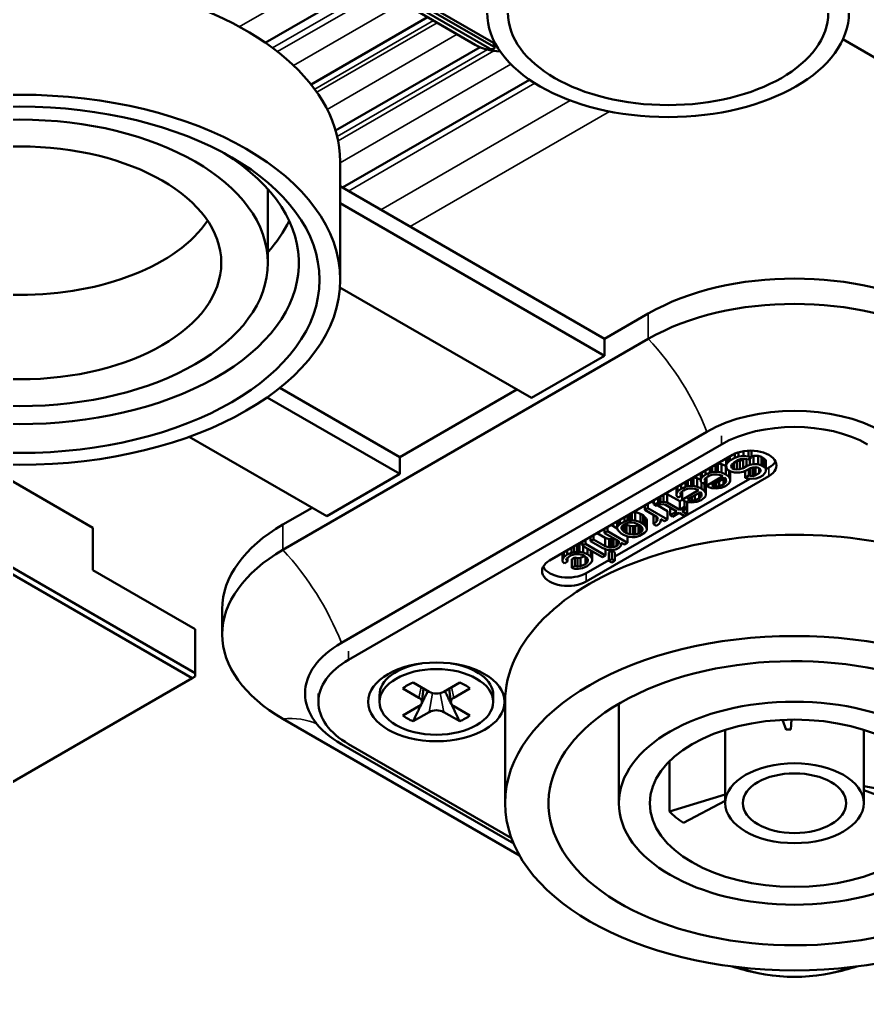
# Model space of a CAD drawing. Header units: millimetres. Extents: x 0 to 3000, y 0 to 3000.
# Drawn here: x 499.45 to 540.47, y 558.52 to 605.44 of the extents above; entities that cross this region are included whole.
import ezdxf

# ---------------------------------------------------------------- set-up
doc = ezdxf.new("R2010")
doc.units = ezdxf.units.MM
doc.layers.add('Visible (ANSI)', color=7, linetype='Continuous', lineweight=50)
doc.layers.add('Visible Narrow (ANSI)', color=7, linetype='Continuous', lineweight=35)

msp = doc.modelspace()

# ---------------------------------------------------------------- linework, layer by layer
at = {"layer": 'Visible (ANSI)'}
for p, q in [((517.637, 607.9483), (511.3408, 604.3132)), ((522.1883, 604.027), (518.179, 606.3418)), ((518.3699, 606.6153), (522.3792, 604.3005)), ((518.3699, 606.452), (522.3792, 604.1372)), ((518.2228, 606.1042), (521.4943, 604.2154)), ((519.191, 605.5452), (513.5543, 602.2908)), ((549.2068, 598.7483), (539.2813, 604.4788)), ((521.7335, 604.0975), (514.7434, 600.0617)), ((522.429, 604.0678), (522.429, 604.2311)), ((524.1176, 602.5241), (515.0783, 597.3052)), ((514.9618, 592.8492), (514.9618, 598.5646)), ((511.4618, 597.2364), (511.4618, 593.6656)), ((527.7461, 589.9914), (514.9618, 597.3724)), ((527.7461, 589.1749), (514.9618, 596.5559)), ((514.9487, 592.481), (524.2106, 587.1337)), ((529.8674, 591.2162), (527.7461, 589.9914)), ((512.1898, 579.7852), (529.8674, 589.9914)), ((527.7461, 589.1749), (527.7461, 589.9914)), ((527.7461, 589.1749), (524.2106, 587.1337)), ((517.8466, 584.2759), (512.0463, 587.6248)), ((523.5035, 587.5419), (517.8466, 584.2759)), ((517.8466, 583.4594), (511.4312, 587.1634)), ((507.6641, 585.2559), (514.3111, 581.4182)), ((532.6959, 585.5007), (515.0182, 575.2945)), ((533.403, 584.8883), (515.3717, 574.478)), ((534.705, 584.3067), (534.705, 584.5865)), ((534.8548, 584.2542), (534.8548, 584.5891)), ((517.8466, 583.4594), (517.8466, 584.2759)), ((525.0945, 579.2749), (533.9333, 584.378)), ((533.6406, 583.9006), (533.6406, 584.209)), ((533.6982, 584.0034), (533.6982, 584.2423)), ((533.6982, 584.0034), (533.8155, 584.1058)), ((533.8155, 584.1058), (533.8155, 584.31)), ((533.8155, 584.1058), (534.0512, 584.2419)), ((534.2317, 584.1377), (533.996, 584.0016)), ((534.0512, 584.2419), (534.0512, 584.438)), ((534.0512, 584.2419), (534.2286, 584.3096)), ((534.2994, 584.0986), (534.1508, 584.0823)), ((534.2286, 584.3096), (534.2286, 584.5044)), ((534.2286, 584.3096), (534.4661, 584.3425)), ((534.3796, 584.1884), (534.2317, 584.1377)), ((534.4473, 584.1493), (534.2994, 584.0986)), ((534.2994, 583.6903), (534.2994, 584.0986)), ((534.5583, 584.1873), (534.3796, 584.1884)), ((534.4473, 584.1493), (534.5136, 584.1875)), ((534.4473, 583.741), (534.4473, 584.1493)), ((534.4661, 584.3425), (534.4661, 584.5603)), ((534.4661, 584.3425), (534.705, 584.3067)), ((534.678, 584.1522), (534.5583, 584.1873)), ((534.6241, 583.8431), (534.6241, 584.168)), ((534.8548, 584.2542), (534.678, 584.1522)), ((534.705, 584.3067), (534.8548, 584.2542)), ((534.7721, 583.8937), (534.7721, 584.2064)), ((534.9501, 584.3353), (534.8548, 584.3175)), ((535.1883, 584.3338), (534.9501, 584.3353)), ((534.9501, 583.927), (534.9501, 584.3353)), ((535.3381, 584.2814), (535.1883, 584.3338)), ((535.1883, 583.9256), (535.1883, 584.3338)), ((535.3381, 584.2814), (535.4585, 584.2119)), ((535.3381, 583.8731), (535.3381, 584.2814)), ((535.5494, 584.1254), (535.4585, 584.2119)), ((535.4585, 583.8036), (535.4585, 584.2119)), ((535.5519, 583.9878), (535.5494, 584.1254)), ((535.5494, 583.7171), (535.5494, 584.1254)), ((532.6369, 583.4254), (532.6369, 583.6295)), ((532.8438, 583.5101), (532.8438, 583.749)), ((532.9623, 583.5438), (532.9623, 583.8174)), ((533.1109, 583.5601), (533.1109, 583.9032)), ((533.23, 583.9676), (533.2225, 583.9676)), ((533.4092, 583.9321), (533.23, 583.9676)), ((533.23, 583.5593), (533.23, 583.9676)), ((533.6192, 583.8449), (533.4092, 583.9321)), ((533.4092, 583.5239), (533.4092, 583.9321)), ((533.6419, 583.8267), (533.6192, 583.8449)), ((533.6192, 583.4366), (533.6192, 583.8449)), ((533.6406, 583.9006), (533.6982, 584.0034)), ((533.6431, 583.7631), (533.6406, 583.9006)), ((533.7045, 583.6596), (533.6431, 583.7631)), ((533.8549, 583.5727), (533.7045, 583.6596)), ((533.9082, 583.9162), (533.88, 583.8304)), ((533.88, 583.8304), (533.9114, 583.7443)), ((533.996, 584.0016), (533.9082, 583.9162)), ((533.9114, 583.7443), (533.9114, 583.9192)), ((533.9114, 583.7443), (534.0016, 583.6922)), ((534.0016, 583.6922), (534.0016, 584.0049)), ((534.0016, 583.6922), (534.1508, 583.6741)), ((534.1508, 584.0823), (534.1384, 584.0838)), ((534.1508, 583.6741), (534.1508, 584.0823)), ((534.1508, 583.6741), (534.2994, 583.6903)), ((534.2994, 583.6903), (534.4473, 583.741)), ((534.4473, 583.741), (534.6241, 583.8431)), ((534.6279, 583.6368), (534.4505, 583.5691)), ((534.6241, 583.8431), (534.7721, 583.8937)), ((534.8046, 583.7388), (534.6279, 583.6368)), ((534.7219, 583.3784), (534.7219, 583.6911)), ((534.7721, 583.8937), (534.9501, 583.927)), ((534.9231, 583.7725), (534.8046, 583.7388)), ((534.8115, 583.3606), (534.8115, 583.7408)), ((534.9306, 583.7682), (534.9083, 583.7683)), ((535.0717, 583.7888), (534.9231, 583.7725)), ((534.9603, 583.7766), (534.9306, 583.7682)), ((534.9306, 583.3599), (534.9306, 583.7682)), ((534.9501, 583.927), (535.1883, 583.9256)), ((535.0491, 583.3936), (535.0491, 583.7863)), ((535.1914, 583.7537), (535.0717, 583.7888)), ((535.1883, 583.9256), (535.3381, 583.8731)), ((535.2516, 583.7189), (535.1914, 583.7537)), ((535.2259, 583.4956), (535.2259, 583.7338)), ((535.3124, 583.6498), (535.2516, 583.7189)), ((535.2842, 583.564), (535.2842, 583.6819)), ((535.2842, 583.564), (535.3124, 583.6498)), ((535.3381, 583.8731), (535.4585, 583.8036)), ((535.4585, 583.8036), (535.5494, 583.7171)), ((535.5494, 583.7171), (535.5519, 583.5796)), ((535.5519, 583.5796), (535.5519, 583.9878)), ((535.7011, 583.7656), (535.5519, 583.6795)), ((502.9974, 580.8467), (498.3305, 583.5411)), ((517.8466, 583.4594), (514.3111, 581.4182)), ((535.7011, 583.3574), (526.8622, 578.2543)), ((534.7758, 583.2314), (528.247, 579.462)), ((531.9323, 582.8796), (531.9323, 583.2227)), ((532.0514, 583.2872), (532.044, 583.2872)), ((532.2307, 583.2517), (532.0514, 583.2872)), ((532.0514, 582.8789), (532.0514, 583.2872)), ((532.4032, 583.1801), (532.2307, 583.2517)), ((532.2307, 582.8435), (532.2307, 583.2517)), ((532.4031, 583.1862), (532.4031, 583.4945)), ((532.4031, 583.1862), (532.4608, 583.289)), ((532.405, 583.083), (532.4031, 583.1862)), ((532.4608, 583.289), (532.4608, 583.5278)), ((532.4608, 583.289), (532.6369, 583.4254)), ((532.6106, 583.2365), (532.5824, 583.1507)), ((532.7868, 583.3729), (532.6106, 583.2365)), ((532.6369, 583.4254), (532.8438, 583.5101)), ((532.6432, 583.0816), (532.6432, 583.2617)), ((532.6764, 582.8923), (533.4719, 583.3516)), ((532.6764, 582.8923), (532.6764, 583.2875)), ((532.7427, 583.3388), (532.8237, 583.3856)), ((532.9347, 583.4236), (532.7868, 583.3729)), ((532.8438, 583.5101), (532.9623, 583.5438)), ((533.0237, 583.4403), (532.9347, 583.4236)), ((533.5628, 583.2651), (532.9441, 582.9079)), ((532.9623, 583.5438), (533.1109, 583.5601)), ((533.2024, 583.4392), (533.0237, 583.4403)), ((533.1109, 583.5601), (533.23, 583.5593)), ((533.292, 583.4214), (533.2024, 583.4392)), ((533.23, 583.5593), (533.4092, 583.5239)), ((533.4117, 583.3863), (533.292, 583.4214)), ((533.4092, 583.5239), (533.6192, 583.4366)), ((533.4719, 583.3516), (533.4117, 583.3863)), ((533.5089, 582.956), (533.5089, 583.234)), ((533.5929, 583.2477), (533.5628, 583.2651)), ((533.6236, 583.196), (533.5929, 583.2477)), ((533.5967, 583.0414), (533.5967, 583.2414)), ((533.6192, 583.4366), (533.7703, 583.3154)), ((533.6255, 583.0928), (533.6236, 583.196)), ((533.7703, 583.3154), (533.7703, 583.6216)), ((533.7703, 583.3154), (533.8318, 583.2119)), ((533.8318, 583.2119), (533.8318, 583.5861)), ((533.8318, 583.2119), (533.833, 583.1431)), ((533.833, 583.5514), (533.8324, 583.5858)), ((533.833, 583.1431), (533.833, 583.5514)), ((534.0342, 583.5373), (533.8549, 583.5727)), ((534.2724, 583.5358), (534.0342, 583.5373)), ((534.4505, 583.5691), (534.2724, 583.5358)), ((534.5451, 583.2763), (534.5451, 583.6052)), ((534.5451, 583.2763), (534.7219, 583.3784)), ((534.6649, 583.2412), (534.5451, 583.2763)), ((534.8736, 583.2227), (534.6649, 583.2412)), ((534.7219, 583.3784), (534.8115, 583.3606)), ((534.8115, 583.3606), (534.9306, 583.3599)), ((535.0817, 583.2387), (534.8736, 583.2227)), ((534.9306, 583.3599), (535.0491, 583.3936)), ((535.0491, 583.3936), (535.2259, 583.4956)), ((535.2591, 583.3063), (535.0817, 583.2387)), ((535.2259, 583.4956), (535.2842, 583.564)), ((535.4064, 583.3914), (535.2591, 583.3063)), ((535.4942, 583.4768), (535.4064, 583.3914)), ((535.5519, 583.5796), (535.4942, 583.4768)), ((531.2246, 582.5058), (531.2246, 582.8141)), ((531.2823, 582.6086), (531.2823, 582.8474)), ((531.2823, 582.6086), (531.4584, 582.745)), ((531.6083, 582.6925), (531.4321, 582.5561)), ((531.4584, 582.745), (531.4584, 582.9491)), ((531.4584, 582.745), (531.6653, 582.8297)), ((531.5642, 582.6584), (531.6452, 582.7052)), ((531.7562, 582.7432), (531.6083, 582.6925)), ((531.6653, 582.8297), (531.6653, 583.0686)), ((531.6653, 582.8297), (531.7838, 582.8634)), ((531.8452, 582.7598), (531.7562, 582.7432)), ((531.7838, 582.8634), (531.7838, 583.137)), ((531.7838, 582.8634), (531.9323, 582.8796)), ((532.0239, 582.7588), (531.8452, 582.7598)), ((531.9323, 582.8796), (532.0514, 582.8789)), ((532.1135, 582.741), (532.0239, 582.7588)), ((532.0514, 582.8789), (532.2307, 582.8435)), ((532.2332, 582.7059), (532.1135, 582.741)), ((532.2307, 582.8435), (532.4407, 582.7562)), ((532.2934, 582.6712), (532.2332, 582.7059)), ((532.4959, 582.9965), (532.405, 583.083)), ((532.4407, 582.7562), (532.4407, 583.049)), ((532.4407, 582.7562), (532.5918, 582.635)), ((532.6432, 583.0816), (532.4959, 582.9965)), ((532.5824, 583.1507), (532.6432, 583.0816)), ((532.5918, 583.0432), (532.5855, 583.0483)), ((532.6532, 582.9397), (532.5918, 583.0432)), ((532.5918, 582.635), (532.5918, 583.0432)), ((532.6545, 582.871), (532.6532, 582.9397)), ((532.6532, 582.5315), (532.6532, 582.9397)), ((532.6545, 582.4627), (532.6545, 582.871)), ((532.7968, 582.8228), (532.6764, 582.8923)), ((532.9466, 582.7703), (532.7968, 582.8228)), ((532.9441, 582.9079), (533.0043, 582.8731)), ((533.1554, 582.7519), (532.9466, 582.7703)), ((533.0043, 582.8731), (533.0043, 582.9426)), ((533.0043, 582.8731), (533.1535, 582.855)), ((533.1535, 582.855), (533.1535, 583.0288)), ((533.1535, 582.855), (533.302, 582.8713)), ((533.3929, 582.7848), (533.1554, 582.7519)), ((533.302, 582.8713), (533.302, 583.1145)), ((533.302, 582.8713), (533.5089, 582.956)), ((533.5998, 582.8695), (533.3929, 582.7848)), ((533.5089, 582.956), (533.5967, 583.0414)), ((533.5967, 583.0414), (533.6255, 583.0928)), ((533.7465, 582.9889), (533.5998, 582.8695)), ((533.8048, 583.0573), (533.7465, 582.9889)), ((533.833, 583.1431), (533.8048, 583.0573)), ((530.3395, 582.0642), (530.3395, 582.3031)), ((530.4579, 582.0979), (530.4579, 582.3715)), ((530.6065, 582.1142), (530.6065, 582.4573)), ((530.7858, 582.487), (530.6906, 582.5058)), ((530.7858, 582.487), (531.3876, 582.1395)), ((530.7858, 582.0787), (530.7858, 582.487)), ((531.2246, 582.5058), (531.2823, 582.6086)), ((531.2265, 582.4026), (531.2246, 582.5058)), ((531.3174, 582.3161), (531.2265, 582.4026)), ((531.4647, 582.4012), (531.3174, 582.3161)), ((531.4321, 582.5561), (531.4039, 582.4703)), ((531.4039, 582.4703), (531.4647, 582.4012)), ((531.4647, 582.4012), (531.4647, 582.5813)), ((531.4979, 582.2119), (532.2934, 582.6712)), ((531.4979, 582.2119), (531.4979, 582.6071)), ((532.3843, 582.5847), (531.7656, 582.2275)), ((531.7656, 582.2275), (531.8258, 582.1927)), ((531.8258, 582.1927), (531.8258, 582.2622)), ((531.975, 582.1746), (531.975, 582.3483)), ((532.1235, 582.1909), (532.1235, 582.4341)), ((532.1235, 582.1909), (532.3304, 582.2756)), ((532.3304, 582.2756), (532.3304, 582.5536)), ((532.3304, 582.2756), (532.4182, 582.361)), ((532.4144, 582.5673), (532.3843, 582.5847)), ((532.4451, 582.5155), (532.4144, 582.5673)), ((532.4182, 582.361), (532.4182, 582.561)), ((532.4182, 582.361), (532.447, 582.4124)), ((532.568, 582.3085), (532.4213, 582.1891)), ((532.447, 582.4124), (532.4451, 582.5155)), ((532.6263, 582.3769), (532.568, 582.3085)), ((532.5918, 582.635), (532.6532, 582.5315)), ((532.6545, 582.4627), (532.6263, 582.3769)), ((532.6532, 582.5315), (532.6545, 582.4627)), ((513.604, 581.8264), (512.1898, 581.01)), ((529.6907, 581.7244), (529.6907, 581.9285)), ((529.6907, 581.7244), (529.838, 581.8094)), ((529.838, 581.8094), (529.838, 582.0136)), ((529.838, 581.8094), (530.8008, 581.2535)), ((530.0148, 582.1156), (530.1326, 582.0476)), ((530.1326, 581.9795), (530.1326, 582.1837)), ((530.1326, 581.9795), (530.3395, 582.0642)), ((530.253, 581.9101), (530.1326, 581.9795)), ((530.4304, 581.9777), (530.253, 581.9101)), ((530.3239, 581.9371), (530.8008, 581.6618)), ((530.3395, 582.0642), (530.4579, 582.0979)), ((530.5789, 581.994), (530.4304, 581.9777)), ((530.4579, 582.0979), (530.6065, 582.1142)), ((530.6987, 581.9589), (530.5789, 581.994)), ((530.6065, 582.1142), (530.7858, 582.0787)), ((531.2403, 581.6462), (530.6987, 581.9589)), ((530.7858, 582.0787), (531.3876, 581.7313)), ((530.9162, 581.4591), (530.9162, 581.8333)), ((531.3876, 582.1395), (531.5054, 582.2076)), ((531.3876, 581.7313), (531.3876, 582.1395)), ((531.3876, 581.7313), (531.6233, 581.8673)), ((531.6183, 582.1424), (531.4979, 582.2119)), ((531.7437, 581.7979), (531.508, 581.6618)), ((531.7681, 582.0899), (531.6183, 582.1424)), ((531.6233, 581.8673), (531.6233, 582.1407)), ((531.6233, 581.8673), (531.7437, 581.7979)), ((531.7437, 581.7979), (531.7437, 582.0985)), ((531.7437, 581.9339), (531.7487, 581.931)), ((531.7487, 581.5228), (531.7487, 581.931)), ((531.9768, 582.0715), (531.7681, 582.0899)), ((531.8258, 582.1927), (531.975, 582.1746)), ((531.975, 582.1746), (532.1235, 582.1909)), ((532.2144, 582.1044), (531.9768, 582.0715)), ((532.4213, 582.1891), (532.2144, 582.1044)), ((528.7184, 581.163), (528.7184, 581.3672)), ((528.8663, 581.2137), (528.8663, 581.4526)), ((528.9553, 581.2304), (528.9553, 581.504)), ((529.0745, 581.2296), (529.0745, 581.5727)), ((529.2236, 581.6198), (529.1677, 581.6266)), ((529.4932, 581.5322), (529.2236, 581.6198)), ((529.2236, 581.2115), (529.2236, 581.6198)), ((529.4932, 581.5322), (529.6136, 581.4627)), ((529.4932, 581.124), (529.4932, 581.5322)), ((529.7045, 581.3762), (529.6136, 581.4627)), ((529.6136, 581.0545), (529.6136, 581.4627)), ((530.2925, 581.3769), (529.6907, 581.7244)), ((529.7653, 581.3071), (529.7045, 581.3762)), ((529.7045, 580.968), (529.7045, 581.3762)), ((529.7966, 581.221), (529.7653, 581.3071)), ((529.7653, 580.8988), (529.7653, 581.3071)), ((530.1445, 581.4624), (530.1201, 581.4424)), ((530.1201, 581.0342), (530.1201, 581.4424)), ((530.2668, 581.1536), (530.2668, 581.3918)), ((530.3244, 581.2564), (530.2925, 581.3769)), ((530.8008, 581.2535), (530.8008, 581.6618)), ((530.9162, 581.4591), (531.2403, 581.6462)), ((531.0365, 581.3896), (530.9162, 581.4591)), ((531.3606, 581.5767), (531.0365, 581.3896)), ((531.6014, 581.4377), (531.3606, 581.5767)), ((531.508, 581.6618), (531.7487, 581.5228)), ((531.7487, 581.5228), (531.6014, 581.4377)), ((502.9974, 578.8054), (502.9974, 580.8467)), ((527.8934, 580.6868), (527.8934, 580.8909)), ((528.0702, 580.9929), (528.3673, 580.8214)), ((528.3661, 580.8902), (528.3661, 581.1638)), ((528.3661, 580.8902), (528.3949, 580.9415)), ((528.3673, 580.8214), (528.3661, 580.8902)), ((528.3987, 580.7353), (528.3673, 580.8214)), ((528.3949, 580.9415), (528.3949, 581.1804)), ((528.3949, 580.9415), (528.4827, 581.027)), ((528.4827, 581.027), (528.4827, 581.2311)), ((528.4827, 581.027), (528.7184, 581.163)), ((528.662, 580.9915), (528.5742, 580.9061)), ((528.5742, 580.9061), (528.5755, 580.8373)), ((528.5755, 580.8373), (528.5755, 580.9073)), ((528.5755, 580.8373), (528.6068, 580.7512)), ((528.6068, 580.7512), (528.6068, 580.9378)), ((528.7798, 581.0595), (528.662, 580.9915)), ((528.6977, 580.6647), (528.6977, 581.0121)), ((528.7184, 581.163), (528.8663, 581.2137)), ((528.7504, 581.0425), (528.8181, 581.0034)), ((528.9278, 581.1102), (528.7798, 581.0595)), ((528.9679, 580.951), (528.8181, 581.0034)), ((528.8181, 580.5952), (528.8181, 581.0034)), ((528.8663, 581.2137), (528.9553, 581.2304)), ((529.0469, 581.1095), (528.9278, 581.1102)), ((528.9553, 581.2304), (529.0745, 581.2296)), ((529.1171, 580.9329), (528.9679, 580.951)), ((528.9679, 580.5427), (528.9679, 580.951)), ((529.1961, 581.0914), (529.0469, 581.1095)), ((529.0745, 581.2296), (529.2236, 581.2115)), ((529.2362, 580.9321), (529.1171, 580.9329)), ((529.1171, 580.5246), (529.1171, 580.9329)), ((529.3459, 581.0389), (529.1961, 581.0914)), ((529.2236, 581.2115), (529.4932, 581.124)), ((529.3841, 580.9828), (529.2362, 580.9321)), ((529.2362, 580.5239), (529.2362, 580.9321)), ((529.4662, 580.9694), (529.3459, 581.0389)), ((529.3841, 580.9828), (529.4136, 580.9998)), ((529.3841, 580.5746), (529.3841, 580.9828)), ((529.5571, 580.8829), (529.4662, 580.9694)), ((529.4932, 581.124), (529.6136, 581.0545)), ((529.502, 580.6426), (529.502, 580.9354)), ((529.5885, 580.7968), (529.5571, 580.8829)), ((529.6136, 581.0545), (529.7045, 580.968)), ((529.7045, 580.968), (529.7653, 580.8988)), ((529.7653, 580.8988), (529.7966, 580.8127)), ((529.7979, 581.1522), (529.7966, 581.221)), ((529.7966, 580.8127), (529.7966, 581.221)), ((529.7979, 580.7439), (529.7979, 581.1522)), ((530.1201, 581.0342), (530.2668, 581.1536)), ((530.2705, 580.9473), (530.1201, 581.0342)), ((530.2668, 581.1536), (530.3244, 581.2564)), ((530.3877, 581.0498), (530.2705, 580.9473)), ((530.446, 581.1182), (530.3877, 581.0498)), ((530.4742, 581.2039), (530.446, 581.1182)), ((530.6535, 581.1685), (530.473, 581.2727)), ((530.473, 581.2727), (530.4742, 581.2039)), ((530.4742, 581.2039), (530.4742, 581.272)), ((530.8008, 581.2535), (530.6535, 581.1685)), ((527.0095, 580.3806), (527.0685, 580.3465)), ((527.0685, 580.2105), (527.0685, 580.4146)), ((527.2158, 580.2955), (527.2158, 580.4996)), ((527.3926, 580.6017), (527.7875, 580.3737)), ((527.7461, 580.6017), (527.7461, 580.8058)), ((527.7461, 580.6017), (527.8934, 580.6868)), ((528.4382, 580.2021), (527.7461, 580.6017)), ((527.9674, 580.3038), (527.7875, 580.3737)), ((527.7875, 579.9654), (527.7875, 580.3737)), ((527.8934, 580.6868), (528.8563, 580.1308)), ((528.5504, 580.5796), (528.3987, 580.7353)), ((528.6707, 580.5101), (528.5504, 580.5796)), ((528.6068, 580.7512), (528.6977, 580.6647)), ((528.8206, 580.4577), (528.6707, 580.5101)), ((528.6977, 580.6647), (528.8181, 580.5952)), ((528.8181, 580.5952), (528.9679, 580.5427)), ((528.9403, 580.4226), (528.8206, 580.4577)), ((528.8563, 580.1308), (528.8563, 580.4472)), ((529.0895, 580.4045), (528.9403, 580.4226)), ((528.9679, 580.5427), (529.1171, 580.5246)), ((529.2086, 580.4037), (529.0895, 580.4045)), ((529.1171, 580.5246), (529.2362, 580.5239)), ((529.2976, 580.4204), (529.2086, 580.4037)), ((529.2362, 580.5239), (529.3841, 580.5746)), ((529.4456, 580.4711), (529.2976, 580.4204)), ((529.3841, 580.5746), (529.502, 580.6426)), ((529.6813, 580.6071), (529.4456, 580.4711)), ((529.502, 580.6426), (529.5897, 580.728)), ((529.5897, 580.728), (529.5885, 580.7968)), ((529.769, 580.6925), (529.6813, 580.6071)), ((529.7979, 580.7439), (529.769, 580.6925)), ((529.7966, 580.8127), (529.7979, 580.7439)), ((526.1558, 579.6488), (526.1558, 579.8876)), ((526.2742, 579.6824), (526.2742, 579.956)), ((526.4228, 579.6987), (526.4228, 580.0418)), ((526.5419, 580.1062), (526.5345, 580.1063)), ((526.6855, 580.0778), (526.5419, 580.1062)), ((526.5419, 579.698), (526.5419, 580.1062)), ((526.6855, 579.9893), (526.6855, 580.1935)), ((526.6855, 579.9893), (526.8328, 580.0744)), ((527.6483, 579.4334), (526.6855, 579.9893)), ((526.7212, 579.6625), (526.7212, 579.9687)), ((526.8328, 580.0744), (526.8328, 580.2785)), ((526.8328, 580.0744), (527.7956, 579.5185)), ((527.0685, 580.2105), (527.2158, 580.2955)), ((527.6402, 579.8804), (527.0685, 580.2105)), ((527.2158, 580.2955), (527.7875, 579.9654)), ((527.8201, 579.8105), (527.6402, 579.8804)), ((527.7875, 579.9654), (527.9674, 579.8956)), ((528.0865, 580.3031), (527.9674, 580.3038)), ((527.9674, 579.8956), (527.9674, 580.3038)), ((527.9674, 579.8956), (528.0865, 579.8949)), ((528.1755, 580.3198), (528.0865, 580.3031)), ((528.0865, 579.8949), (528.0865, 580.3031)), ((528.0865, 579.8949), (528.1755, 579.9115)), ((528.2125, 580.3324), (528.1755, 580.3198)), ((528.1755, 579.9115), (528.1755, 580.3198)), ((528.1755, 579.9115), (528.3235, 579.9622)), ((528.3235, 579.9622), (528.3235, 580.2684)), ((528.3235, 579.9622), (528.4112, 580.0476)), ((528.4438, 579.8927), (528.326, 579.8247)), ((528.4112, 580.0476), (528.4112, 580.2177)), ((528.4112, 580.0476), (528.4394, 580.1334)), ((528.4394, 580.1334), (528.4382, 580.2021)), ((528.5316, 579.9781), (528.4438, 579.8927)), ((528.5598, 580.0639), (528.5316, 579.9781)), ((528.709, 580.0458), (528.5585, 580.1327)), ((528.5585, 580.1327), (528.5598, 580.0639)), ((528.5598, 580.0639), (528.5598, 580.1319)), ((528.8563, 580.1308), (528.709, 580.0458)), ((525.7151, 579.3248), (525.7151, 579.6332)), ((525.7151, 579.3248), (525.7727, 579.4276)), ((525.7727, 579.4276), (525.7727, 579.6665)), ((525.7727, 579.4276), (525.9489, 579.5641)), ((526.0987, 579.5116), (525.9226, 579.3751)), ((525.9489, 579.5641), (525.9489, 579.7682)), ((525.9489, 579.5641), (526.1558, 579.6488)), ((526.3357, 579.5789), (526.0987, 579.5116)), ((526.1558, 579.6488), (526.2742, 579.6824)), ((526.1689, 579.335), (526.3162, 579.42)), ((526.2742, 579.6824), (526.4228, 579.6987)), ((526.436, 579.3849), (526.3162, 579.42)), ((526.3162, 579.0118), (526.3162, 579.42)), ((526.5143, 579.5778), (526.3357, 579.5789)), ((526.4228, 579.6987), (526.5419, 579.698)), ((526.7237, 579.525), (526.5143, 579.5778)), ((526.5419, 579.698), (526.7212, 579.6625)), ((526.7871, 579.4884), (526.5845, 579.4012)), ((526.7212, 579.6625), (526.9312, 579.5753)), ((526.814, 579.4729), (526.7237, 579.525)), ((526.9049, 579.3864), (526.814, 579.4729)), ((526.8209, 579.0947), (526.8209, 579.4663)), ((526.9312, 579.5753), (526.9312, 579.8475)), ((526.9312, 579.5753), (527.0823, 579.454)), ((527.0823, 579.454), (527.0823, 579.7602)), ((527.0823, 579.454), (527.1437, 579.3505)), ((527.1437, 579.3505), (527.1437, 579.7248)), ((527.145, 579.69), (527.1443, 579.7244)), ((527.145, 579.2818), (527.145, 579.69)), ((527.7956, 579.5185), (527.6483, 579.4334)), ((527.7956, 579.5185), (527.7956, 579.82)), ((527.9398, 579.7754), (527.8201, 579.8105)), ((528.0589, 579.7747), (527.9398, 579.7754)), ((527.9492, 579.6679), (528.0965, 579.753)), ((527.9492, 579.2597), (527.9492, 579.6679)), ((528.2075, 579.791), (528.0589, 579.7747)), ((528.0965, 579.753), (528.247, 579.6661)), ((528.0965, 579.3447), (528.0965, 579.753)), ((528.326, 579.8247), (528.2075, 579.791)), ((528.247, 579.2579), (528.247, 579.6661)), ((498.1891, 579.132), (507.8057, 573.5798)), ((498.3305, 579.377), (507.9471, 573.8248)), ((525.7169, 579.2217), (525.7151, 579.3248)), ((525.8078, 579.1352), (525.7169, 579.2217)), ((525.9552, 579.2202), (525.8078, 579.1352)), ((525.9226, 579.3751), (525.8944, 579.2894)), ((525.8944, 579.2894), (525.9552, 579.2202)), ((525.9552, 579.2202), (525.9552, 579.4004)), ((526.1689, 578.9267), (526.1689, 579.335)), ((526.1689, 578.9267), (526.3162, 579.0118)), ((526.3162, 579.0118), (526.436, 578.9767)), ((526.5845, 579.4012), (526.436, 579.3849)), ((526.436, 578.9767), (526.436, 579.3849)), ((526.436, 578.9767), (526.5845, 578.993)), ((526.5845, 578.993), (526.5845, 579.4012)), ((526.5845, 578.993), (526.8209, 579.0947)), ((526.9118, 579.0082), (526.6754, 578.9065)), ((526.8209, 579.0947), (526.9086, 579.1801)), ((527.9492, 579.2901), (526.8622, 578.6625)), ((526.9356, 579.3346), (526.9049, 579.3864)), ((526.9086, 579.1801), (526.9086, 579.38)), ((526.9086, 579.1801), (526.9375, 579.2315)), ((527.0584, 579.1276), (526.9118, 579.0082)), ((526.9375, 579.2315), (526.9356, 579.3346)), ((527.1167, 579.196), (527.0584, 579.1276)), ((527.145, 579.2818), (527.1167, 579.196)), ((527.1437, 579.3505), (527.145, 579.2818)), ((527.9492, 579.2597), (528.0965, 579.3447)), ((528.0997, 579.1728), (527.9492, 579.2597)), ((528.0965, 579.3447), (528.247, 579.2579)), ((528.247, 579.2579), (528.0997, 579.1728)), ((507.9471, 575.9477), (502.9974, 578.8054)), ((526.3187, 578.8742), (526.1689, 578.9267)), ((526.4974, 578.8732), (526.3187, 578.8742)), ((526.6754, 578.9065), (526.4974, 578.8732)), ((509.2608, 575.7027), (509.2608, 576.9275)), ((507.9471, 573.8248), (507.9471, 575.9477)), ((507.9471, 573.6615), (507.9471, 573.8248)), ((518.0825, 574.1243), (517.6698, 573.886)), ((521.1463, 574.1243), (521.5589, 573.886)), ((507.8057, 573.5798), (374.3572, 496.5333)), ((507.8057, 573.5798), (507.9471, 573.6615)), ((519.2608, 572.9266), (518.486, 573.374)), ((520.7428, 573.374), (519.9679, 572.9266)), ((513.9073, 572.845), (513.9073, 572.4367)), ((518.7659, 572.6409), (517.991, 573.0882)), ((518.993, 573.0813), (518.9136, 572.4174)), ((520.2358, 573.0813), (520.3152, 572.4174)), ((521.2377, 573.0882), (520.4629, 572.6409)), ((516.8644, 572.7633), (516.8644, 572.4367)), ((522.3644, 572.7633), (522.3644, 572.4367)), ((522.9385, 572.4367), (522.9385, 567.5378)), ((518.7659, 572.2326), (517.991, 571.7853)), ((519.2608, 571.9468), (518.486, 571.4995)), ((520.7428, 571.4995), (519.9679, 571.9468)), ((521.2377, 571.7853), (520.4629, 572.2326)), ((528.4385, 572.3461), (528.4385, 567.5378)), ((523.6415, 565.0086), (512.1898, 571.6202)), ((536.5355, 571.0908), (536.3534, 571.5651)), ((536.7939, 571.5783), (536.7579, 571.1021)), ((533.5885, 571.0864), (533.5885, 567.5378)), ((540.2885, 571.0864), (540.2885, 567.5378)), ((515.0182, 570.3955), (523.3542, 565.5827)), ((515.3717, 570.3955), (523.2477, 565.8483)), ((530.8869, 569.569), (530.8869, 567.1395)), ((540.2885, 568.3634), (543.5091, 567.7771)), ((543.0112, 567.1605), (540.2885, 568.162)), ((530.8869, 567.1395), (533.5885, 567.9515)), ((533.5885, 567.654), (531.5627, 566.5823))]:
    msp.add_line(p, q, dxfattribs=at)
for centre, major_axis in [((530.822, 605.7702), (8.75, 0)), ((530.822, 605.7702), (7.75, 0)), ((499.4618, 592.8492), (15.5, 0)), ((499.4618, 592.8492), (-14.5, 0)), ((499.4618, 593.6656), (12, 0)), ((499.4618, 593.6656), (-9.75, 0)), ((536.9385, 567.5378), (14, 0)), ((519.6144, 572.4367), (3.3, 0)), ((519.6144, 572.4367), (2.75, 0)), ((536.9385, 567.5378), (8.5, 0)), ((536.9385, 567.5378), (-7, 0)), ((536.9385, 567.5378), (-3.35, 0)), ((536.9385, 567.5378), (-2.5, 0))]:
    msp.add_ellipse(centre, major_axis=major_axis, ratio=0.5773503, dxfattribs=at)
for centre, major_axis, ratio, start_param, end_param in [((499.4618, 598.5646), (15.5, 0), 0.5773503, 0, 2.3561945), ((522.259, 604.2311), (0.17, 0), 0.5773503, 0, 0.7853982), ((522.9085, 605.0319), (-2, 0), 0.5773503, 0.7853982, 1.4690852), ((522.3085, 604.0964), (-0.17, 0), 0.5773503, 0.7853982, 2.1488252), ((522.259, 604.0678), (0.17, 0), 0.5773503, 5.7051484, 7.0685835), ((499.4618, 593.6656), (-13.5, 0), 0.5773503, 5.5341704, 10.1737929), ((499.4618, 597.7481), (9.75, 0), 0.5773503, 3.5126691, 5.9121088), ((499.4618, 597.7481), (13.5, 0), 0.5773503, 5.8073031, 6.0182038), ((536.9385, 587.1337), (-10, 0), 0.5773503, 3.9269908, 5.4977871), ((536.9385, 585.9089), (10, 0), 0.5773503, 0.7853982, 2.3561945), ((536.9385, 583.0512), (6, 0), 0.5773503, 0.7853982, 2.3561945), ((536.9385, 582.8471), (5, 0), 0.5773503, 0.7853982, 2.3561945), ((534.8172, 583.8677), (1.25, 0), 0.5773503, 5.4977871, 8.6393798), ((534.8172, 584.2759), (1.25, 0), 0.5773503, 5.4977871, 5.9964288), ((519.2608, 576.9275), (-10, 0), 0.5773503, 5.4977871, 6.2831853), ((536.9385, 572.4367), (14, 0), 0.5773503, 0, 3.1415927), ((519.2608, 575.7027), (-10, 0), 0.5773503, 5.4977871, 7.0685835), ((525.9784, 578.7646), (-1.25, 0), 0.5773503, 5.4977871, 8.6393798), ((525.9784, 579.1728), (-1.25, 0), 0.5773503, 0.2867566, 2.3561945), ((519.2608, 572.845), (-6, 0), 0.5773503, 5.4977871, 7.0685835), ((536.9385, 567.5378), (11.9, 0), 0.5773503, 5.7309875, 11.5477721), ((518.9073, 572.4367), (-5, 0), 0.5773503, 5.4977871, 7.0685835), ((519.6144, 572.7633), (-2.75, 0), 0.5773503, 4.9713869, 6.2831853), ((519.6144, 572.7633), (2.75, 0), 0.5773503, 0, 1.3117984), ((519.6144, 573.6615), (-1.8, 0), 0.5773503, 5.8580117, 5.908925), ((519.6144, 573.6615), (1.8, 0), 0.5773503, 0.3742603, 0.4251736), ((519.6144, 572.4367), (-1.977, 0), 0.5773503, 5.3198118, 5.6757625), ((519.6144, 572.4367), (-1.977, 0), 0.5773503, 3.7490155, 4.1049661), ((519.6144, 573.1557), (0.515, 0), 0.6115912, 3.9557824, 5.4689956), ((518.3691, 572.4367), (-0.5456, 0), 0.5450264, 2.384986, 3.8981993), ((520.8597, 572.4367), (-0.5456, 0), 0.5450264, 5.5265787, 7.0397919), ((519.6144, 571.7178), (0.515, 0), 0.6115912, 0.8141897, 2.3274029), ((519.6144, 572.4367), (1.977, 0), 0.5773503, 3.7490155, 4.1049661), ((519.6144, 572.4367), (1.977, 0), 0.5773503, 5.3198118, 5.6757625), ((536.9385, 569.1708), (-3.35, 0), 0.5773503, 4.7663181, 4.8329928), ((536.9385, 569.1708), (-7, 0), 0.5773503, 0.5265989, 0.6951315), ((536.9385, 562.6388), (-6, 0), 0.5773503, 1.0436409, 1.2617694), ((536.9385, 562.0264), (-5, 0), 0.5773503, 0.9913081, 2.1502845), ((536.9385, 562.6388), (-6, 0), 0.5773503, 1.8798232, 2.0979517)]:
    msp.add_ellipse(centre, major_axis=major_axis, ratio=ratio, start_param=start_param, end_param=end_param, dxfattribs=at)
for points, knots in [([(519.2038, 572.9596), (519.181, 572.9142), (519.1318, 572.8162), (519.05, 572.6517), (518.9581, 572.4659), (518.8569, 572.2599), (518.7454, 572.0323), (518.6229, 571.7811), (518.533, 571.5962), (518.486, 571.4995)], [0.30505386, 0.30505386, 0.30505386, 0.30505386, 0.4, 0.5, 0.6, 0.7, 0.8, 0.9, 1, 1, 1, 1]), ([(520.025, 572.9596), (520.0479, 572.9141), (520.0971, 572.8159), (520.1791, 572.6512), (520.2709, 572.4653), (520.3722, 572.2594), (520.4836, 572.0318), (520.606, 571.7808), (520.6958, 571.5961), (520.7428, 571.4995)], [0.30481313, 0.30481313, 0.30481313, 0.30481313, 0.4, 0.5, 0.6, 0.7, 0.8, 0.9, 1, 1, 1, 1])]:
    msp.add_open_spline(points, degree=3, knots=knots, dxfattribs=at)
msp.add_open_spline([(513.8187, 571.3863), (513.7608, 571.4583), (513.7237, 571.4936), (513.7237, 571.4936)], degree=3, dxfattribs=at)
at = {"layer": 'Visible Narrow (ANSI)'}
for p, q in [((518.0994, 609.7106), (510.083, 605.0823)), ((517.637, 607.4947), (511.692, 604.0623)), ((511.9296, 603.8814), (517.637, 607.1765)), ((517.9906, 606.2651), (512.7058, 603.2139)), ((519.4763, 605.3804), (513.729, 602.0622)), ((513.8303, 601.9211), (519.6492, 605.2806)), ((520.6184, 604.7211), (514.3313, 601.0912)), ((522.3792, 604.1372), (522.3792, 604.3005)), ((522.0954, 603.9769), (514.8192, 599.776)), ((514.8641, 599.5681), (522.3947, 603.9159)), ((523.2172, 603.2716), (514.9618, 598.5054)), ((524.3845, 602.3487), (515.3636, 597.1405)), ((516.9277, 596.2374), (526.0832, 601.5234)), ((527.9888, 600.9906), (518.3419, 595.4209)), ((529.8674, 589.9914), (529.8674, 591.2162)), ((533.403, 584.8883), (533.403, 585.2966)), ((535.7011, 583.3574), (535.7011, 583.7656)), ((512.1898, 581.01), (512.1898, 579.7852)), ((526.8622, 578.6625), (526.8622, 578.2543)), ((515.3717, 574.8862), (515.3717, 574.478)), ((518.8846, 573.1439), (518.7659, 572.6409)), ((519.4305, 572.8615), (519.2608, 571.9468)), ((519.9679, 571.9468), (519.7983, 572.8615)), ((520.4629, 572.6409), (520.3442, 573.1439))]:
    msp.add_line(p, q, dxfattribs=at)
for points in [[(532.6959, 585.5007), (532.0263, 587.1857), (531.0834, 588.6826), (529.8674, 589.9914)], [(515.0182, 575.2945), (514.3486, 576.9795), (513.4058, 578.4764), (512.1898, 579.7852)], [(513.825, 571.3785), (513.3498, 571.5879), (512.8047, 571.6684), (512.1898, 571.6202)]]:
    msp.add_open_spline(points, degree=3, dxfattribs=at)

doc.saveas('drawing.dxf')
